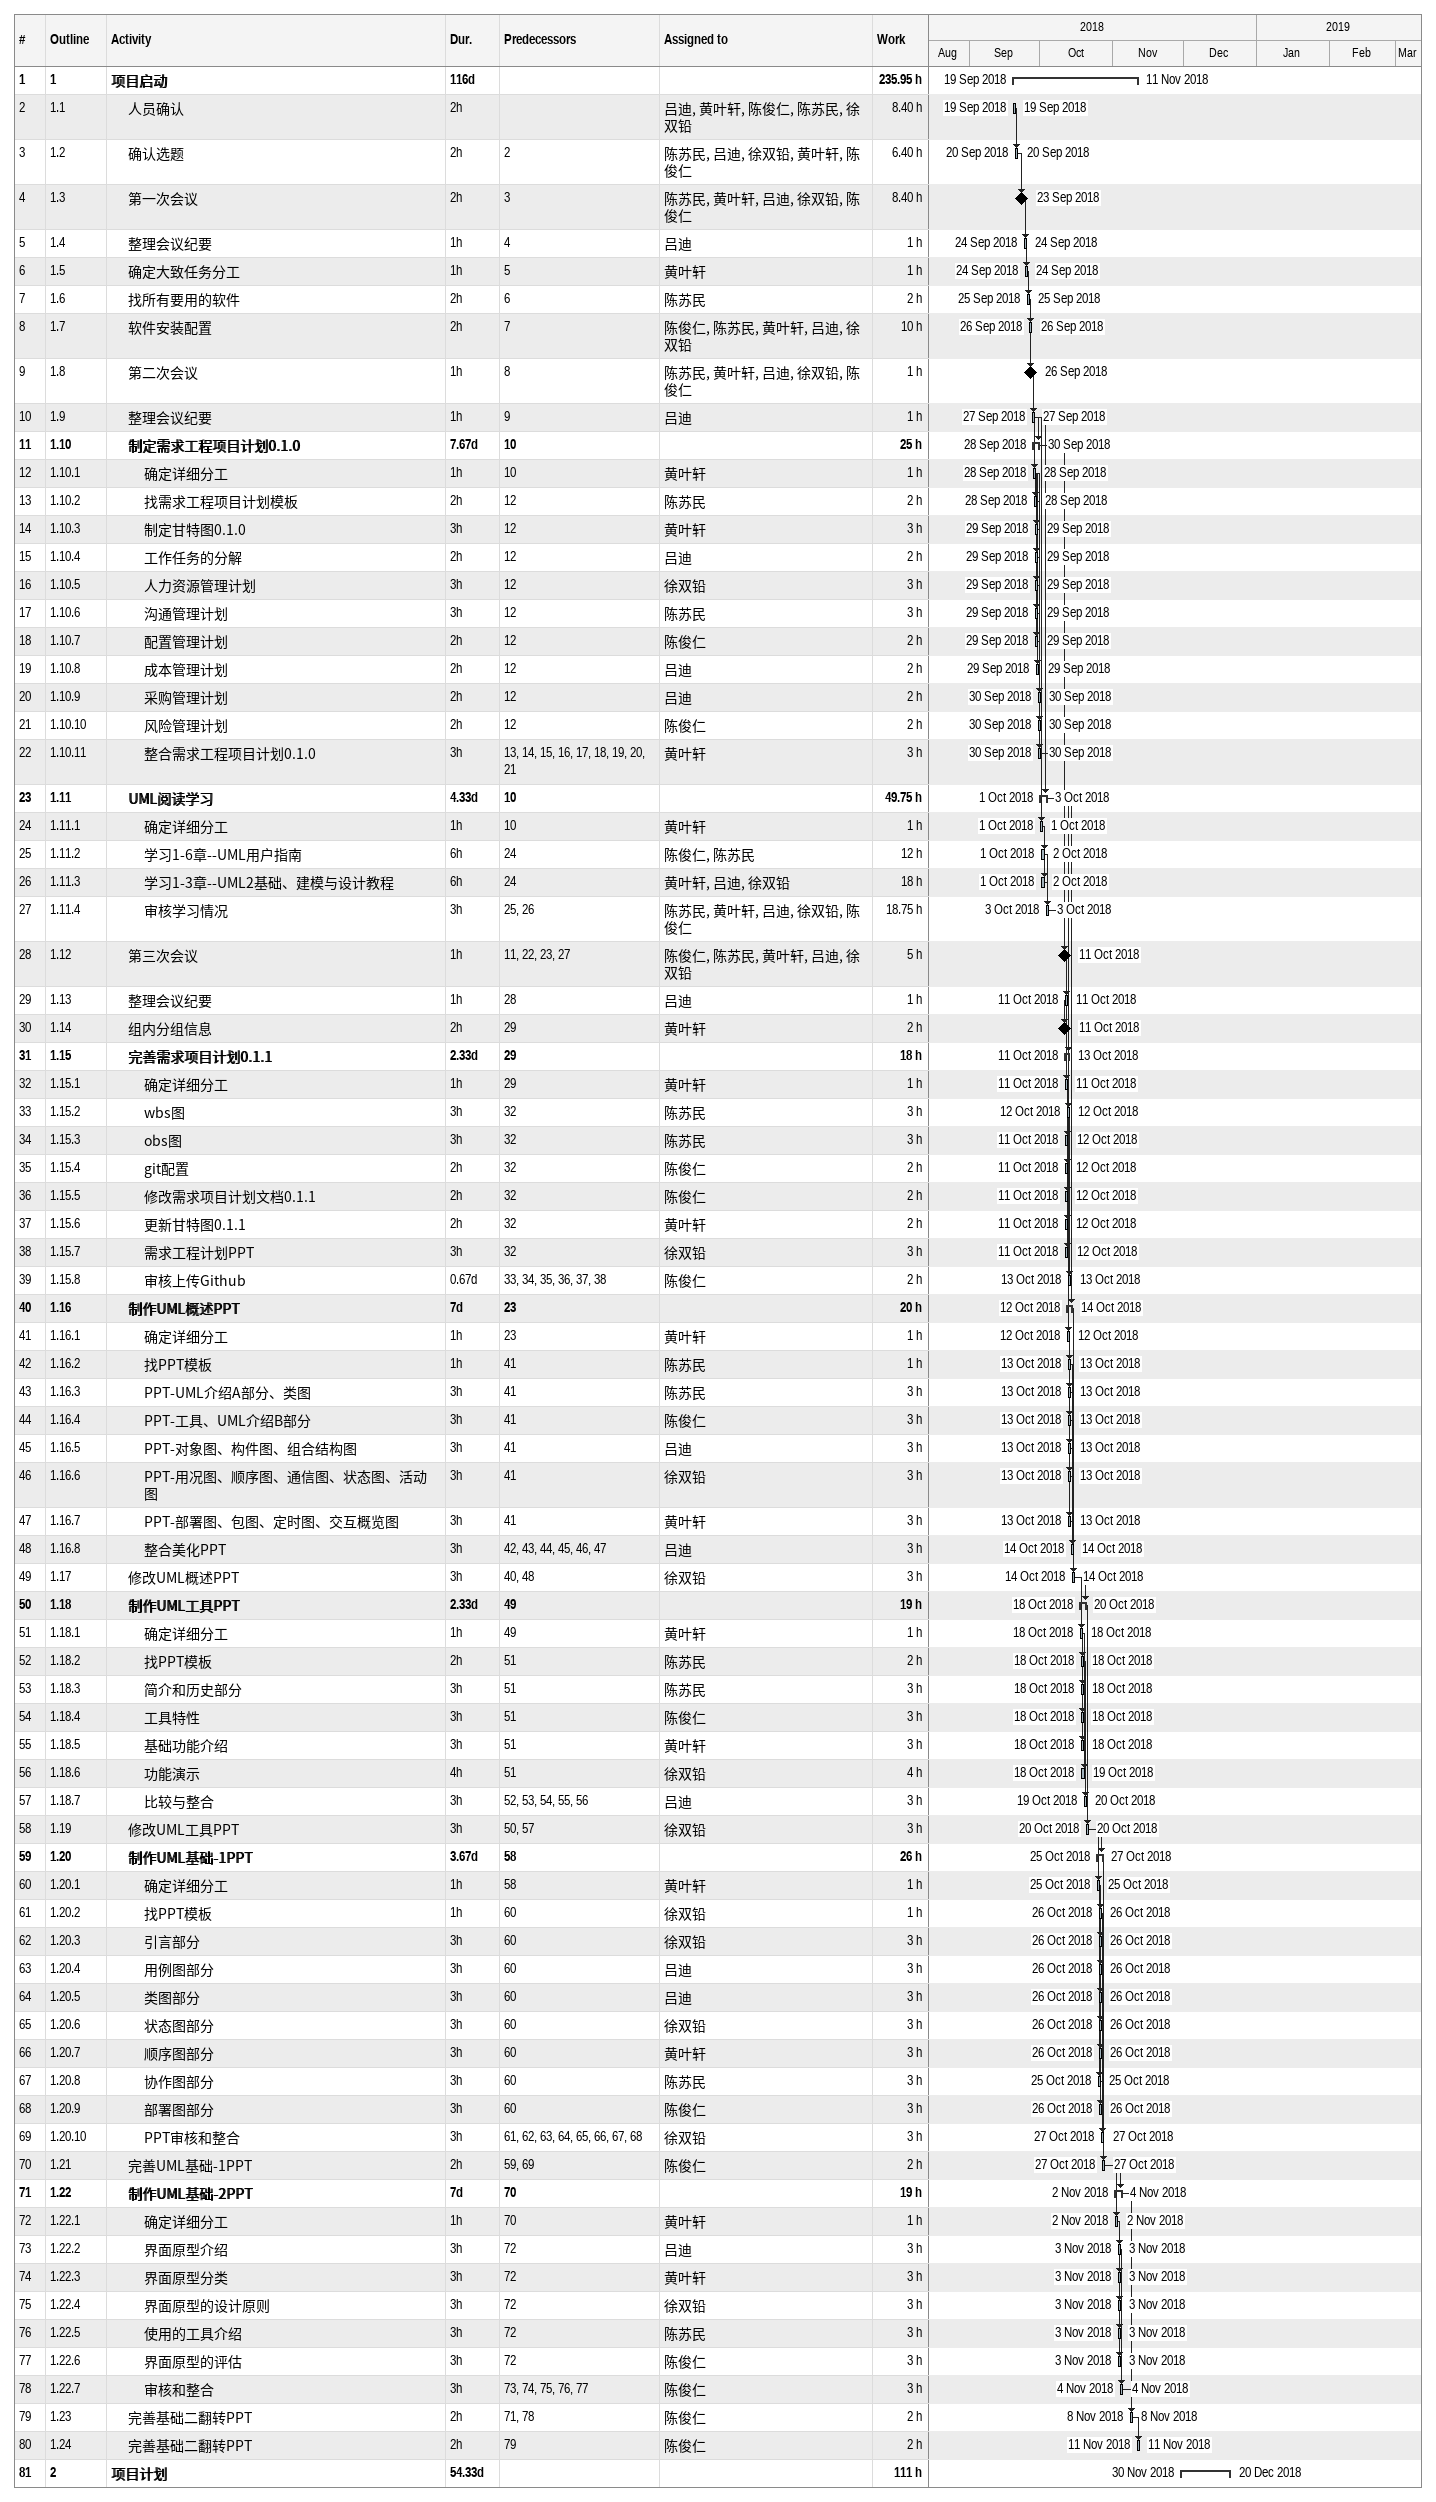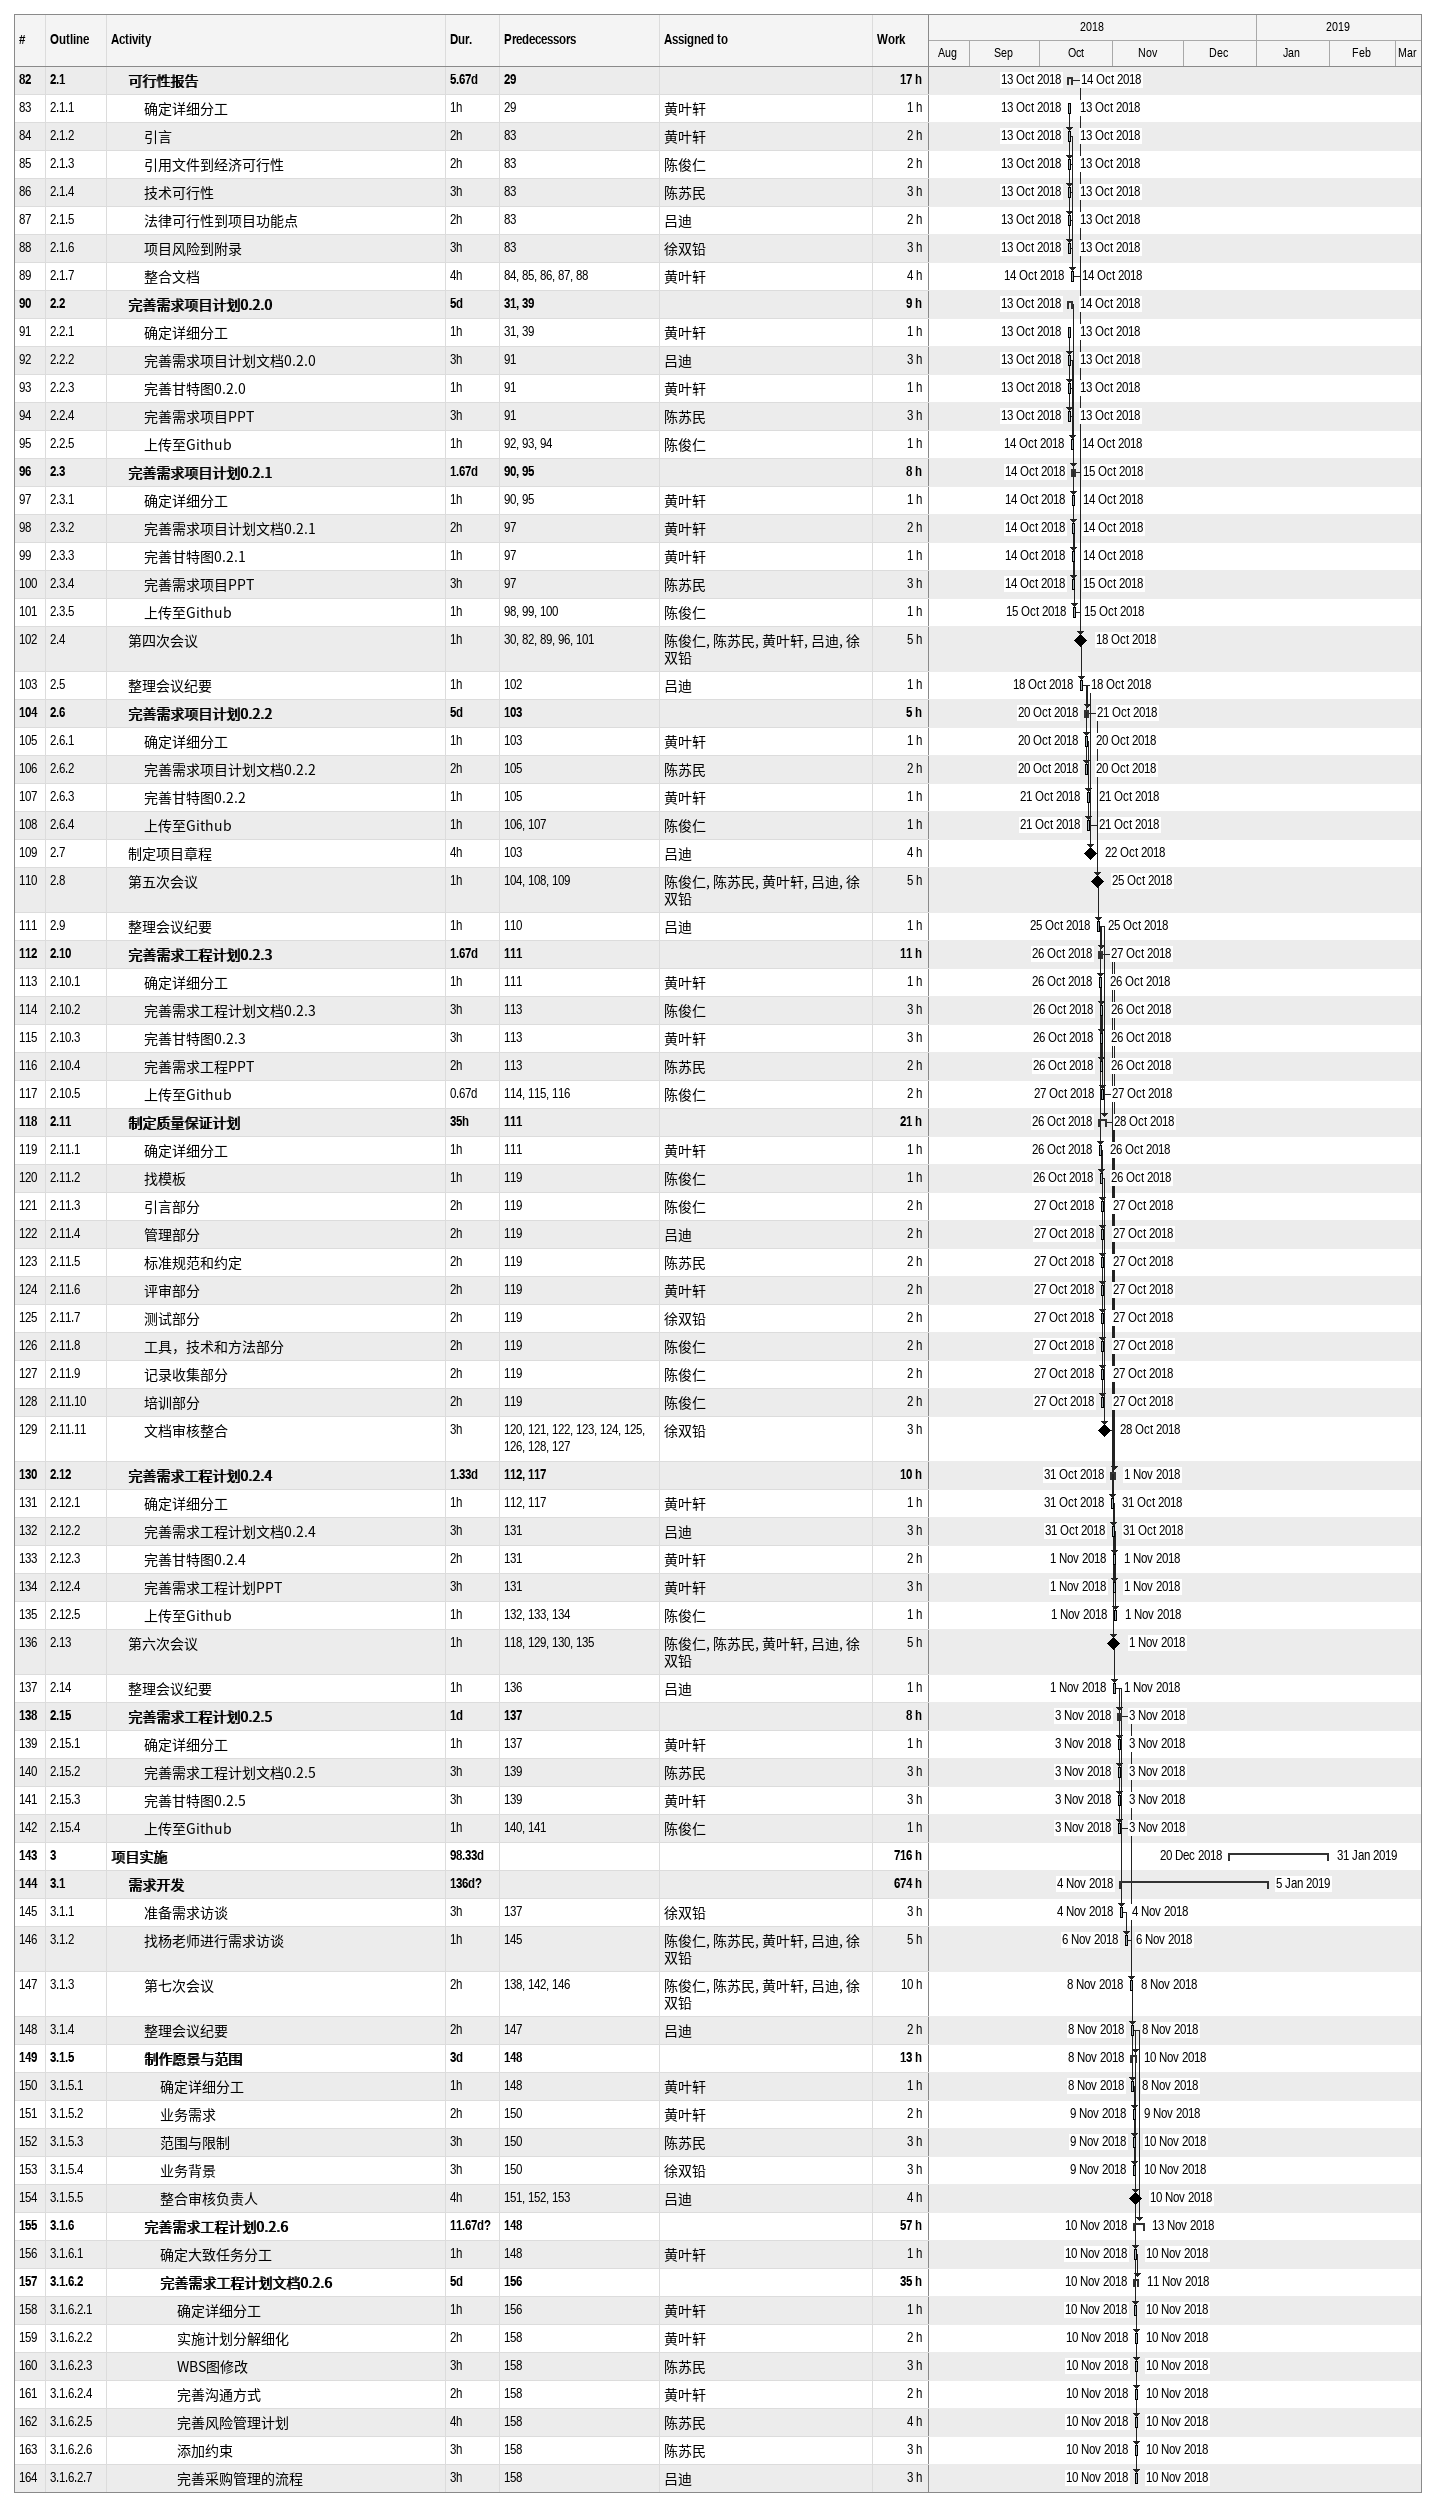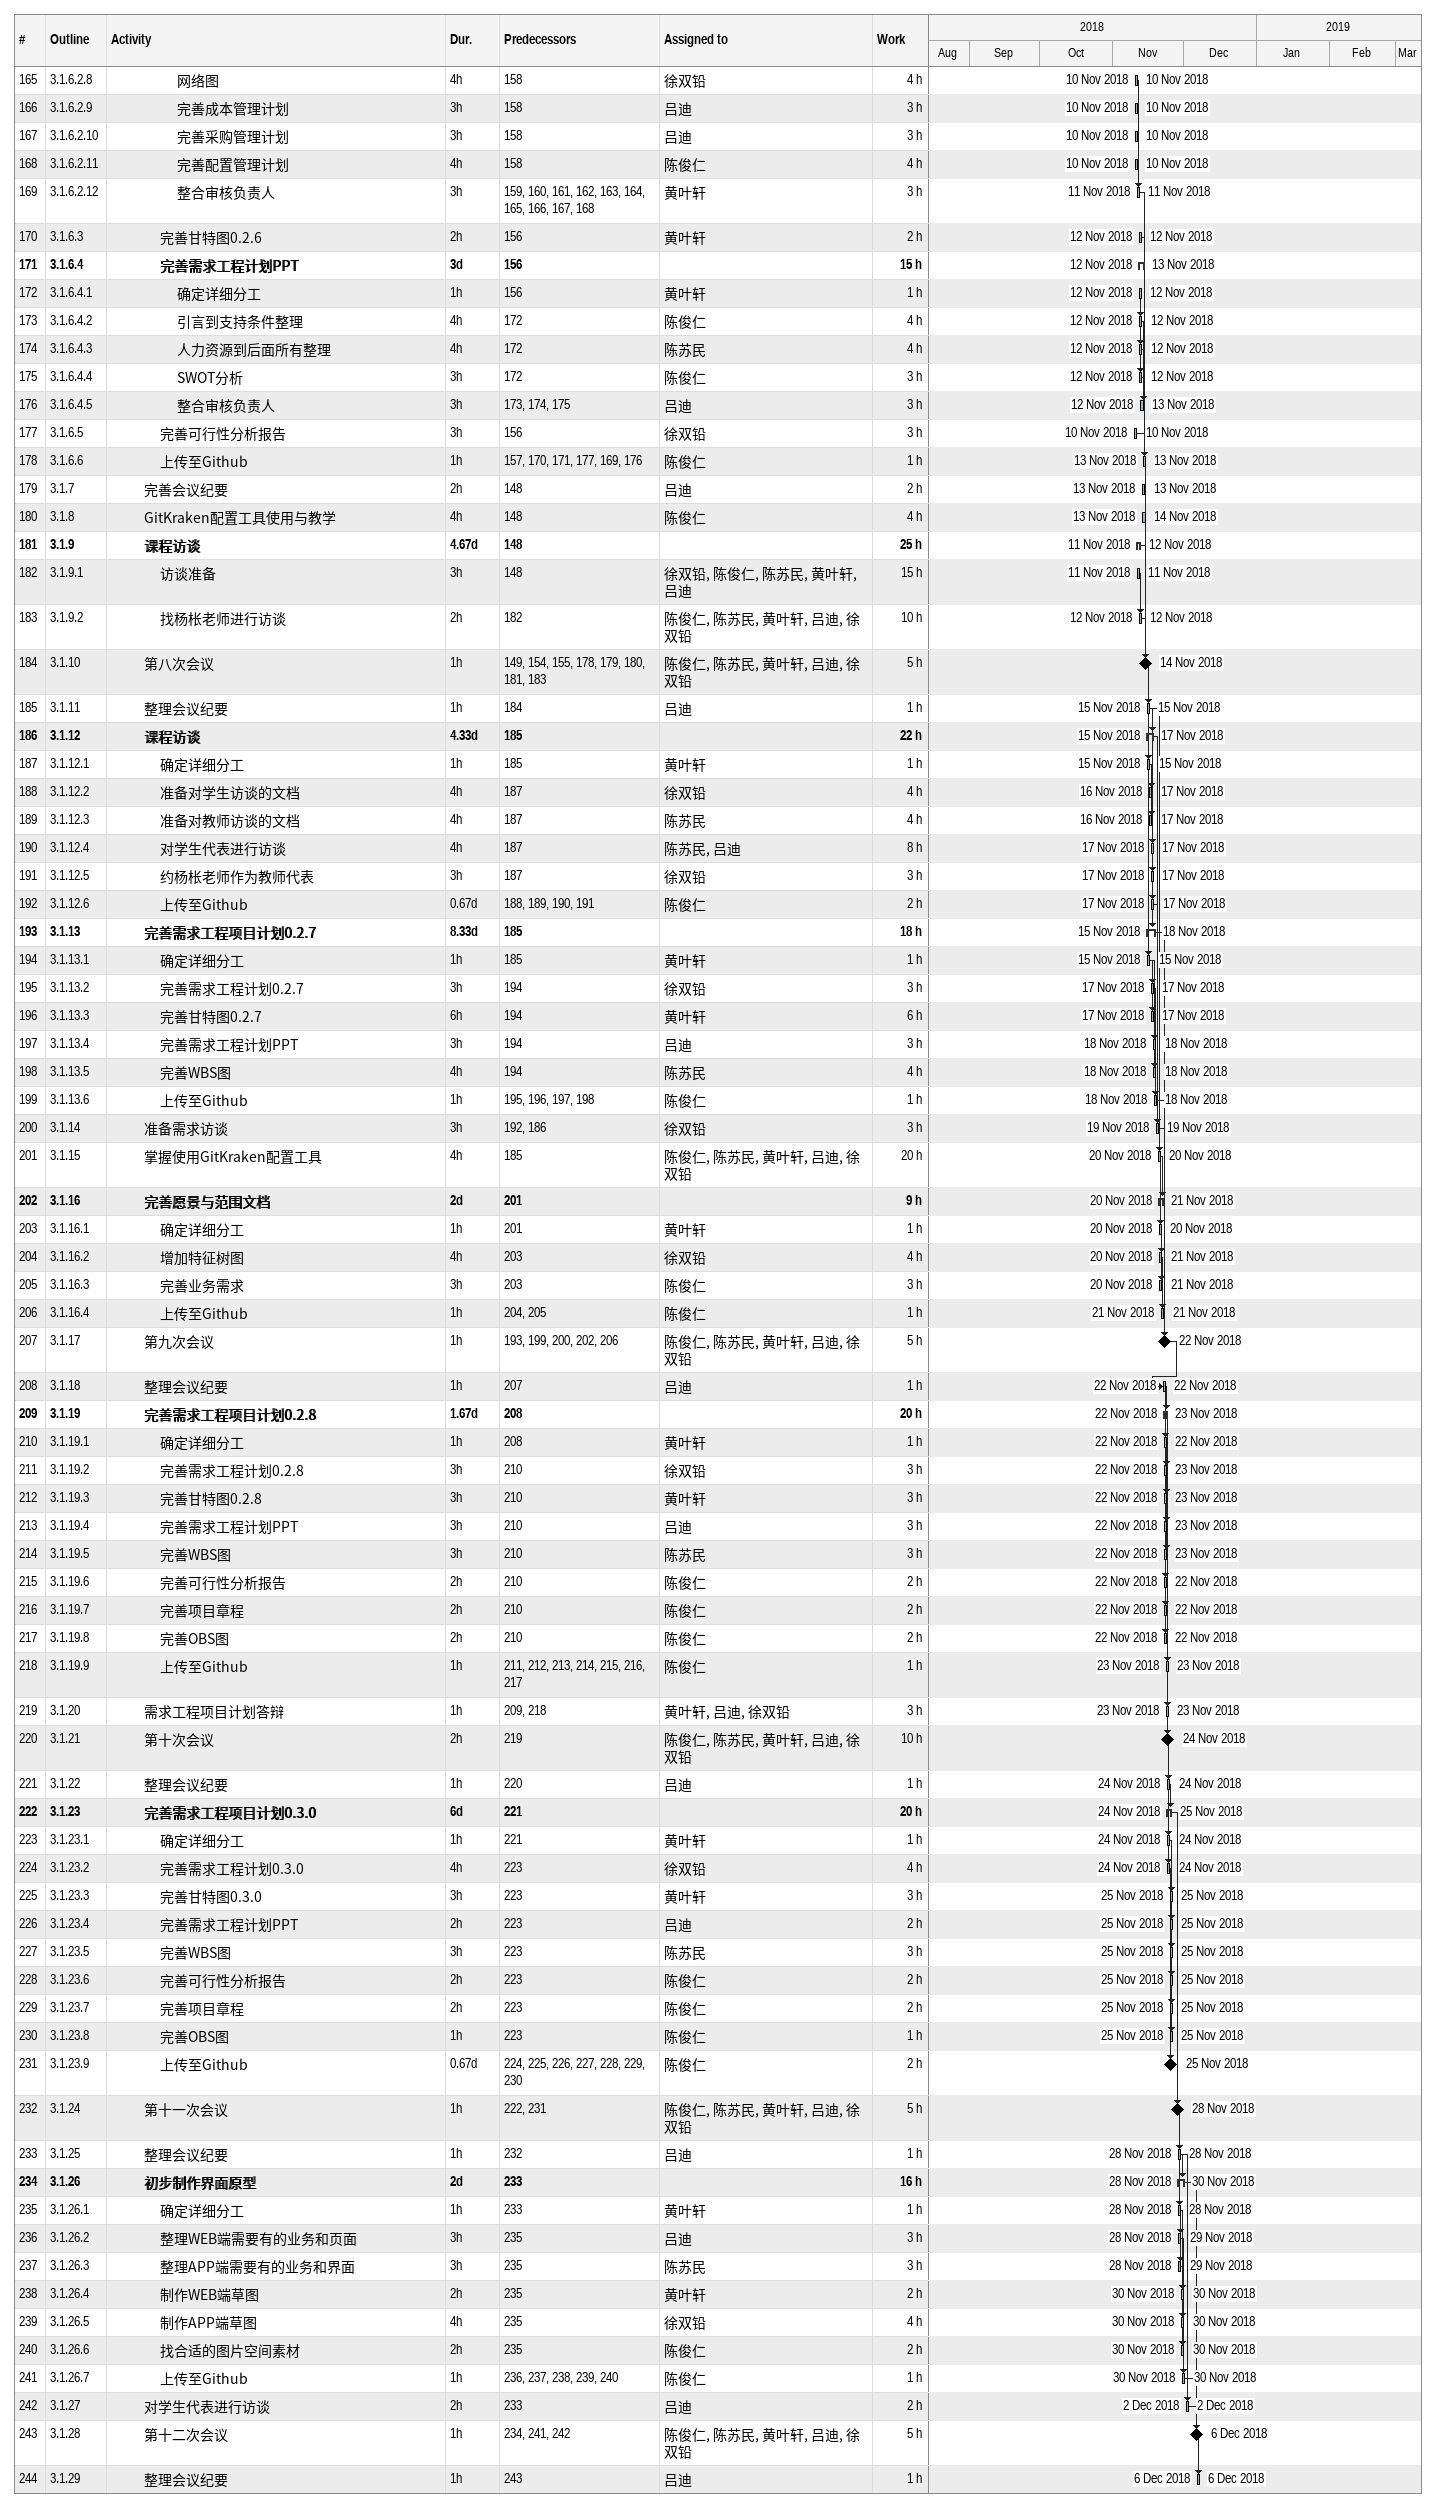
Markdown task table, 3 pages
| ID | WBS | Task | Duration | Start | Finish | Predecessors | Resources | Work (h) |
|---|---|---|---|---|---|---|---|---|
| 1 | 1 | **项目启动** | 116d | 2018-09-19 | 2018-11-11 |  |  | 235.95 |
| 2 | 1.1 | 人员确认 | 2h | 2018-09-19 | 2018-09-19 |  | 吕迪, 黄叶轩, 陈俊仁, 陈苏民, 徐双铅 | 8.40 |
| 3 | 1.2 | 确认选题 | 2h | 2018-09-20 | 2018-09-20 | 2 | 陈苏民, 吕迪, 徐双铅, 黄叶轩, 陈俊仁 | 6.40 |
| 4 | 1.3 | 第一次会议 | 2h | 2018-09-23 | 2018-09-23 | 3 | 陈苏民, 黄叶轩, 吕迪, 徐双铅, 陈俊仁 | 8.40 |
| 5 | 1.4 | 整理会议纪要 | 1h | 2018-09-24 | 2018-09-24 | 4 | 吕迪 | 1 |
| 6 | 1.5 | 确定大致任务分工 | 1h | 2018-09-24 | 2018-09-24 | 5 | 黄叶轩 | 1 |
| 7 | 1.6 | 找所有要用的软件 | 2h | 2018-09-25 | 2018-09-25 | 6 | 陈苏民 | 2 |
| 8 | 1.7 | 软件安装配置 | 2h | 2018-09-26 | 2018-09-26 | 7 | 陈俊仁, 陈苏民, 黄叶轩, 吕迪, 徐双铅 | 10 |
| 9 | 1.8 | 第二次会议 | 1h | 2018-09-26 | 2018-09-26 | 8 | 陈苏民, 黄叶轩, 吕迪, 徐双铅, 陈俊仁 | 1 |
| 10 | 1.9 | 整理会议纪要 | 1h | 2018-09-27 | 2018-09-27 | 9 | 吕迪 | 1 |
| 11 | 1.10 | **制定需求工程项目计划0.1.0** | 7.67d | 2018-09-28 | 2018-09-30 | 10 |  | 25 |
| 12 | 1.10.1 | 确定详细分工 | 1h | 2018-09-28 | 2018-09-28 | 10 | 黄叶轩 | 1 |
| 13 | 1.10.2 | 找需求工程项目计划模板 | 2h | 2018-09-28 | 2018-09-28 | 12 | 陈苏民 | 2 |
| 14 | 1.10.3 | 制定甘特图0.1.0 | 3h | 2018-09-29 | 2018-09-29 | 12 | 黄叶轩 | 3 |
| 15 | 1.10.4 | 工作任务的分解 | 2h | 2018-09-29 | 2018-09-29 | 12 | 吕迪 | 2 |
| 16 | 1.10.5 | 人力资源管理计划 | 3h | 2018-09-29 | 2018-09-29 | 12 | 徐双铅 | 3 |
| 17 | 1.10.6 | 沟通管理计划 | 3h | 2018-09-29 | 2018-09-29 | 12 | 陈苏民 | 3 |
| 18 | 1.10.7 | 配置管理计划 | 2h | 2018-09-29 | 2018-09-29 | 12 | 陈俊仁 | 2 |
| 19 | 1.10.8 | 成本管理计划 | 2h | 2018-09-29 | 2018-09-29 | 12 | 吕迪 | 2 |
| 20 | 1.10.9 | 采购管理计划 | 2h | 2018-09-30 | 2018-09-30 | 12 | 吕迪 | 2 |
| 21 | 1.10.10 | 风险管理计划 | 2h | 2018-09-30 | 2018-09-30 | 12 | 陈俊仁 | 2 |
| 22 | 1.10.11 | 整合需求工程项目计划0.1.0 | 3h | 2018-09-30 | 2018-09-30 | 13, 14, 15, 16, 17, 18, 19, 20, 21 | 黄叶轩 | 3 |
| 23 | 1.11 | **UML阅读学习** | 4.33d | 2018-10-01 | 2018-10-03 | 10 |  | 49.75 |
| 24 | 1.11.1 | 确定详细分工 | 1h | 2018-10-01 | 2018-10-01 | 10 | 黄叶轩 | 1 |
| 25 | 1.11.2 | 学习1-6章--UML用户指南 | 6h | 2018-10-01 | 2018-10-02 | 24 | 陈俊仁, 陈苏民 | 12 |
| 26 | 1.11.3 | 学习1-3章--UML2基础、建模与设计教程 | 6h | 2018-10-01 | 2018-10-02 | 24 | 黄叶轩, 吕迪, 徐双铅 | 18 |
| 27 | 1.11.4 | 审核学习情况 | 3h | 2018-10-03 | 2018-10-03 | 25, 26 | 陈苏民, 黄叶轩, 吕迪, 徐双铅, 陈俊仁 | 18.75 |
| 28 | 1.12 | 第三次会议 | 1h | 2018-10-11 | 2018-10-11 | 11, 22, 23, 27 | 陈俊仁, 陈苏民, 黄叶轩, 吕迪, 徐双铅 | 5 |
| 29 | 1.13 | 整理会议纪要 | 1h | 2018-10-11 | 2018-10-11 | 28 | 吕迪 | 1 |
| 30 | 1.14 | 组内分组信息 | 2h | 2018-10-11 | 2018-10-11 | 29 | 黄叶轩 | 2 |
| 31 | 1.15 | **完善需求项目计划0.1.1** | 2.33d | 2018-10-11 | 2018-10-13 | 29 |  | 18 |
| 32 | 1.15.1 | 确定详细分工 | 1h | 2018-10-11 | 2018-10-11 | 29 | 黄叶轩 | 1 |
| 33 | 1.15.2 | wbs图 | 3h | 2018-10-12 | 2018-10-12 | 32 | 陈苏民 | 3 |
| 34 | 1.15.3 | obs图 | 3h | 2018-10-11 | 2018-10-12 | 32 | 陈苏民 | 3 |
| 35 | 1.15.4 | git配置 | 2h | 2018-10-11 | 2018-10-12 | 32 | 陈俊仁 | 2 |
| 36 | 1.15.5 | 修改需求项目计划文档0.1.1 | 2h | 2018-10-11 | 2018-10-12 | 32 | 陈俊仁 | 2 |
| 37 | 1.15.6 | 更新甘特图0.1.1 | 2h | 2018-10-11 | 2018-10-12 | 32 | 黄叶轩 | 2 |
| 38 | 1.15.7 | 需求工程计划PPT | 3h | 2018-10-11 | 2018-10-12 | 32 | 徐双铅 | 3 |
| 39 | 1.15.8 | 审核上传Github | 0.67d | 2018-10-13 | 2018-10-13 | 33, 34, 35, 36, 37, 38 | 陈俊仁 | 2 |
| 40 | 1.16 | **制作UML概述PPT** | 7d | 2018-10-12 | 2018-10-14 | 23 |  | 20 |
| 41 | 1.16.1 | 确定详细分工 | 1h | 2018-10-12 | 2018-10-12 | 23 | 黄叶轩 | 1 |
| 42 | 1.16.2 | 找PPT模板 | 1h | 2018-10-13 | 2018-10-13 | 41 | 陈苏民 | 1 |
| 43 | 1.16.3 | PPT-UML介绍A部分、类图 | 3h | 2018-10-13 | 2018-10-13 | 41 | 陈苏民 | 3 |
| 44 | 1.16.4 | PPT-工具、UML介绍B部分 | 3h | 2018-10-13 | 2018-10-13 | 41 | 陈俊仁 | 3 |
| 45 | 1.16.5 | PPT-对象图、构件图、组合结构图 | 3h | 2018-10-13 | 2018-10-13 | 41 | 吕迪 | 3 |
| 46 | 1.16.6 | PPT-用况图、顺序图、通信图、状态图、活动图 | 3h | 2018-10-13 | 2018-10-13 | 41 | 徐双铅 | 3 |
| 47 | 1.16.7 | PPT-部署图、包图、定时图、交互概览图 | 3h | 2018-10-13 | 2018-10-13 | 41 | 黄叶轩 | 3 |
| 48 | 1.16.8 | 整合美化PPT | 3h | 2018-10-14 | 2018-10-14 | 42, 43, 44, 45, 46, 47 | 吕迪 | 3 |
| 49 | 1.17 | 修改UML概述PPT | 3h | 2018-10-14 | 2018-10-14 | 40, 48 | 徐双铅 | 3 |
| 50 | 1.18 | **制作UML工具PPT** | 2.33d | 2018-10-18 | 2018-10-20 | 49 |  | 19 |
| 51 | 1.18.1 | 确定详细分工 | 1h | 2018-10-18 | 2018-10-18 | 49 | 黄叶轩 | 1 |
| 52 | 1.18.2 | 找PPT模板 | 2h | 2018-10-18 | 2018-10-18 | 51 | 陈苏民 | 2 |
| 53 | 1.18.3 | 简介和历史部分 | 3h | 2018-10-18 | 2018-10-18 | 51 | 陈苏民 | 3 |
| 54 | 1.18.4 | 工具特性 | 3h | 2018-10-18 | 2018-10-18 | 51 | 陈俊仁 | 3 |
| 55 | 1.18.5 | 基础功能介绍 | 3h | 2018-10-18 | 2018-10-18 | 51 | 黄叶轩 | 3 |
| 56 | 1.18.6 | 功能演示 | 4h | 2018-10-18 | 2018-10-19 | 51 | 徐双铅 | 4 |
| 57 | 1.18.7 | 比较与整合 | 3h | 2018-10-19 | 2018-10-20 | 52, 53, 54, 55, 56 | 吕迪 | 3 |
| 58 | 1.19 | 修改UML工具PPT | 3h | 2018-10-20 | 2018-10-20 | 50, 57 | 徐双铅 | 3 |
| 59 | 1.20 | **制作UML基础-1PPT** | 3.67d | 2018-10-25 | 2018-10-27 | 58 |  | 26 |
| 60 | 1.20.1 | 确定详细分工 | 1h | 2018-10-25 | 2018-10-25 | 58 | 黄叶轩 | 1 |
| 61 | 1.20.2 | 找PPT模板 | 1h | 2018-10-26 | 2018-10-26 | 60 | 徐双铅 | 1 |
| 62 | 1.20.3 | 引言部分 | 3h | 2018-10-26 | 2018-10-26 | 60 | 徐双铅 | 3 |
| 63 | 1.20.4 | 用例图部分 | 3h | 2018-10-26 | 2018-10-26 | 60 | 吕迪 | 3 |
| 64 | 1.20.5 | 类图部分 | 3h | 2018-10-26 | 2018-10-26 | 60 | 吕迪 | 3 |
| 65 | 1.20.6 | 状态图部分 | 3h | 2018-10-26 | 2018-10-26 | 60 | 徐双铅 | 3 |
| 66 | 1.20.7 | 顺序图部分 | 3h | 2018-10-26 | 2018-10-26 | 60 | 黄叶轩 | 3 |
| 67 | 1.20.8 | 协作图部分 | 3h | 2018-10-25 | 2018-10-25 | 60 | 陈苏民 | 3 |
| 68 | 1.20.9 | 部署图部分 | 3h | 2018-10-26 | 2018-10-26 | 60 | 陈俊仁 | 3 |
| 69 | 1.20.10 | PPT审核和整合 | 3h | 2018-10-27 | 2018-10-27 | 61, 62, 63, 64, 65, 66, 67, 68 | 徐双铅 | 3 |
| 70 | 1.21 | 完善UML基础-1PPT | 2h | 2018-10-27 | 2018-10-27 | 59, 69 | 陈俊仁 | 2 |
| 71 | 1.22 | **制作UML基础-2PPT** | 7d | 2018-11-02 | 2018-11-04 | 70 |  | 19 |
| 72 | 1.22.1 | 确定详细分工 | 1h | 2018-11-02 | 2018-11-02 | 70 | 黄叶轩 | 1 |
| 73 | 1.22.2 | 界面原型介绍 | 3h | 2018-11-03 | 2018-11-03 | 72 | 吕迪 | 3 |
| 74 | 1.22.3 | 界面原型分类 | 3h | 2018-11-03 | 2018-11-03 | 72 | 黄叶轩 | 3 |
| 75 | 1.22.4 | 界面原型的设计原则 | 3h | 2018-11-03 | 2018-11-03 | 72 | 徐双铅 | 3 |
| 76 | 1.22.5 | 使用的工具介绍 | 3h | 2018-11-03 | 2018-11-03 | 72 | 陈苏民 | 3 |
| 77 | 1.22.6 | 界面原型的评估 | 3h | 2018-11-03 | 2018-11-03 | 72 | 陈俊仁 | 3 |
| 78 | 1.22.7 | 审核和整合 | 3h | 2018-11-04 | 2018-11-04 | 73, 74, 75, 76, 77 | 陈俊仁 | 3 |
| 79 | 1.23 | 完善基础二翻转PPT | 2h | 2018-11-08 | 2018-11-08 | 71, 78 | 陈俊仁 | 2 |
| 80 | 1.24 | 完善基础二翻转PPT | 2h | 2018-11-11 | 2018-11-11 | 79 | 陈俊仁 | 2 |
| 81 | 2 | **项目计划** | 54.33d | 2018-11-30 | 2018-12-20 |  |  | 111 |
| 82 | 2.1 | **可行性报告** | 5.67d | 2018-10-13 | 2018-10-14 | 29 |  | 17 |
| 83 | 2.1.1 | 确定详细分工 | 1h | 2018-10-13 | 2018-10-13 | 29 | 黄叶轩 | 1 |
| 84 | 2.1.2 | 引言 | 2h | 2018-10-13 | 2018-10-13 | 83 | 黄叶轩 | 2 |
| 85 | 2.1.3 | 引用文件到经济可行性 | 2h | 2018-10-13 | 2018-10-13 | 83 | 陈俊仁 | 2 |
| 86 | 2.1.4 | 技术可行性 | 3h | 2018-10-13 | 2018-10-13 | 83 | 陈苏民 | 3 |
| 87 | 2.1.5 | 法律可行性到项目功能点 | 2h | 2018-10-13 | 2018-10-13 | 83 | 吕迪 | 2 |
| 88 | 2.1.6 | 项目风险到附录 | 3h | 2018-10-13 | 2018-10-13 | 83 | 徐双铅 | 3 |
| 89 | 2.1.7 | 整合文档 | 4h | 2018-10-14 | 2018-10-14 | 84, 85, 86, 87, 88 | 黄叶轩 | 4 |
| 90 | 2.2 | **完善需求项目计划0.2.0** | 5d | 2018-10-13 | 2018-10-14 | 31, 39 |  | 9 |
| 91 | 2.2.1 | 确定详细分工 | 1h | 2018-10-13 | 2018-10-13 | 31, 39 | 黄叶轩 | 1 |
| 92 | 2.2.2 | 完善需求项目计划文档0.2.0 | 3h | 2018-10-13 | 2018-10-13 | 91 | 吕迪 | 3 |
| 93 | 2.2.3 | 完善甘特图0.2.0 | 1h | 2018-10-13 | 2018-10-13 | 91 | 黄叶轩 | 1 |
| 94 | 2.2.4 | 完善需求项目PPT | 3h | 2018-10-13 | 2018-10-13 | 91 | 陈苏民 | 3 |
| 95 | 2.2.5 | 上传至Github | 1h | 2018-10-14 | 2018-10-14 | 92, 93, 94 | 陈俊仁 | 1 |
| 96 | 2.3 | **完善需求项目计划0.2.1** | 1.67d | 2018-10-14 | 2018-10-15 | 90, 95 |  | 8 |
| 97 | 2.3.1 | 确定详细分工 | 1h | 2018-10-14 | 2018-10-14 | 90, 95 | 黄叶轩 | 1 |
| 98 | 2.3.2 | 完善需求项目计划文档0.2.1 | 2h | 2018-10-14 | 2018-10-14 | 97 | 黄叶轩 | 2 |
| 99 | 2.3.3 | 完善甘特图0.2.1 | 1h | 2018-10-14 | 2018-10-14 | 97 | 黄叶轩 | 1 |
| 100 | 2.3.4 | 完善需求项目PPT | 3h | 2018-10-14 | 2018-10-15 | 97 | 陈苏民 | 3 |
| 101 | 2.3.5 | 上传至Github | 1h | 2018-10-15 | 2018-10-15 | 98, 99, 100 | 陈俊仁 | 1 |
| 102 | 2.4 | 第四次会议 | 1h | 2018-10-18 | 2018-10-18 | 30, 82, 89, 96, 101 | 陈俊仁, 陈苏民, 黄叶轩, 吕迪, 徐双铅 | 5 |
| 103 | 2.5 | 整理会议纪要 | 1h | 2018-10-18 | 2018-10-18 | 102 | 吕迪 | 1 |
| 104 | 2.6 | **完善需求项目计划0.2.2** | 5d | 2018-10-20 | 2018-10-21 | 103 |  | 5 |
| 105 | 2.6.1 | 确定详细分工 | 1h | 2018-10-20 | 2018-10-20 | 103 | 黄叶轩 | 1 |
| 106 | 2.6.2 | 完善需求项目计划文档0.2.2 | 2h | 2018-10-20 | 2018-10-20 | 105 | 陈苏民 | 2 |
| 107 | 2.6.3 | 完善甘特图0.2.2 | 1h | 2018-10-21 | 2018-10-21 | 105 | 黄叶轩 | 1 |
| 108 | 2.6.4 | 上传至Github | 1h | 2018-10-21 | 2018-10-21 | 106, 107 | 陈俊仁 | 1 |
| 109 | 2.7 | 制定项目章程 | 4h | 2018-10-22 | 2018-10-22 | 103 | 吕迪 | 4 |
| 110 | 2.8 | 第五次会议 | 1h | 2018-10-25 | 2018-10-25 | 104, 108, 109 | 陈俊仁, 陈苏民, 黄叶轩, 吕迪, 徐双铅 | 5 |
| 111 | 2.9 | 整理会议纪要 | 1h | 2018-10-25 | 2018-10-25 | 110 | 吕迪 | 1 |
| 112 | 2.10 | **完善需求工程计划0.2.3** | 1.67d | 2018-10-26 | 2018-10-27 | 111 |  | 11 |
| 113 | 2.10.1 | 确定详细分工 | 1h | 2018-10-26 | 2018-10-26 | 111 | 黄叶轩 | 1 |
| 114 | 2.10.2 | 完善需求工程计划文档0.2.3 | 3h | 2018-10-26 | 2018-10-26 | 113 | 陈俊仁 | 3 |
| 115 | 2.10.3 | 完善甘特图0.2.3 | 3h | 2018-10-26 | 2018-10-26 | 113 | 黄叶轩 | 3 |
| 116 | 2.10.4 | 完善需求工程PPT | 2h | 2018-10-26 | 2018-10-26 | 113 | 陈苏民 | 2 |
| 117 | 2.10.5 | 上传至Github | 0.67d | 2018-10-27 | 2018-10-27 | 114, 115, 116 | 陈俊仁 | 2 |
| 118 | 2.11 | **制定质量保证计划** | 35h | 2018-10-26 | 2018-10-28 | 111 |  | 21 |
| 119 | 2.11.1 | 确定详细分工 | 1h | 2018-10-26 | 2018-10-26 | 111 | 黄叶轩 | 1 |
| 120 | 2.11.2 | 找模板 | 1h | 2018-10-26 | 2018-10-26 | 119 | 陈俊仁 | 1 |
| 121 | 2.11.3 | 引言部分 | 2h | 2018-10-27 | 2018-10-27 | 119 | 陈俊仁 | 2 |
| 122 | 2.11.4 | 管理部分 | 2h | 2018-10-27 | 2018-10-27 | 119 | 吕迪 | 2 |
| 123 | 2.11.5 | 标准规范和约定 | 2h | 2018-10-27 | 2018-10-27 | 119 | 陈苏民 | 2 |
| 124 | 2.11.6 | 评审部分 | 2h | 2018-10-27 | 2018-10-27 | 119 | 黄叶轩 | 2 |
| 125 | 2.11.7 | 测试部分 | 2h | 2018-10-27 | 2018-10-27 | 119 | 徐双铅 | 2 |
| 126 | 2.11.8 | 工具，技术和方法部分 | 2h | 2018-10-27 | 2018-10-27 | 119 | 陈俊仁 | 2 |
| 127 | 2.11.9 | 记录收集部分 | 2h | 2018-10-27 | 2018-10-27 | 119 | 陈俊仁 | 2 |
| 128 | 2.11.10 | 培训部分 | 2h | 2018-10-27 | 2018-10-27 | 119 | 陈俊仁 | 2 |
| 129 | 2.11.11 | 文档审核整合 | 3h | 2018-10-28 | 2018-10-28 | 120, 121, 122, 123, 124, 125, 126, 128, 127 | 徐双铅 | 3 |
| 130 | 2.12 | **完善需求工程计划0.2.4** | 1.33d | 2018-10-31 | 2018-11-01 | 112, 117 |  | 10 |
| 131 | 2.12.1 | 确定详细分工 | 1h | 2018-10-31 | 2018-10-31 | 112, 117 | 黄叶轩 | 1 |
| 132 | 2.12.2 | 完善需求工程计划文档0.2.4 | 3h | 2018-10-31 | 2018-10-31 | 131 | 吕迪 | 3 |
| 133 | 2.12.3 | 完善甘特图0.2.4 | 2h | 2018-11-01 | 2018-11-01 | 131 | 黄叶轩 | 2 |
| 134 | 2.12.4 | 完善需求工程计划PPT | 3h | 2018-11-01 | 2018-11-01 | 131 | 黄叶轩 | 3 |
| 135 | 2.12.5 | 上传至Github | 1h | 2018-11-01 | 2018-11-01 | 132, 133, 134 | 陈俊仁 | 1 |
| 136 | 2.13 | 第六次会议 | 1h | 2018-11-01 | 2018-11-01 | 118, 129, 130, 135 | 陈俊仁, 陈苏民, 黄叶轩, 吕迪, 徐双铅 | 5 |
| 137 | 2.14 | 整理会议纪要 | 1h | 2018-11-01 | 2018-11-01 | 136 | 吕迪 | 1 |
| 138 | 2.15 | **完善需求工程计划0.2.5** | 1d | 2018-11-03 | 2018-11-03 | 137 |  | 8 |
| 139 | 2.15.1 | 确定详细分工 | 1h | 2018-11-03 | 2018-11-03 | 137 | 黄叶轩 | 1 |
| 140 | 2.15.2 | 完善需求工程计划文档0.2.5 | 3h | 2018-11-03 | 2018-11-03 | 139 | 陈苏民 | 3 |
| 141 | 2.15.3 | 完善甘特图0.2.5 | 3h | 2018-11-03 | 2018-11-03 | 139 | 黄叶轩 | 3 |
| 142 | 2.15.4 | 上传至Github | 1h | 2018-11-03 | 2018-11-03 | 140, 141 | 陈俊仁 | 1 |
| 143 | 3 | **项目实施** | 98.33d | 2018-12-20 | 2019-01-31 |  |  | 716 |
| 144 | 3.1 | **需求开发** | 136d? | 2018-11-04 | 2019-01-05 |  |  | 674 |
| 145 | 3.1.1 | 准备需求访谈 | 3h | 2018-11-04 | 2018-11-04 | 137 | 徐双铅 | 3 |
| 146 | 3.1.2 | 找杨老师进行需求访谈 | 1h | 2018-11-06 | 2018-11-06 | 145 | 陈俊仁, 陈苏民, 黄叶轩, 吕迪, 徐双铅 | 5 |
| 147 | 3.1.3 | 第七次会议 | 2h | 2018-11-08 | 2018-11-08 | 138, 142, 146 | 陈俊仁, 陈苏民, 黄叶轩, 吕迪, 徐双铅 | 10 |
| 148 | 3.1.4 | 整理会议纪要 | 2h | 2018-11-08 | 2018-11-08 | 147 | 吕迪 | 2 |
| 149 | 3.1.5 | **制作愿景与范围** | 3d | 2018-11-08 | 2018-11-10 | 148 |  | 13 |
| 150 | 3.1.5.1 | 确定详细分工 | 1h | 2018-11-08 | 2018-11-08 | 148 | 黄叶轩 | 1 |
| 151 | 3.1.5.2 | 业务需求 | 2h | 2018-11-09 | 2018-11-09 | 150 | 黄叶轩 | 2 |
| 152 | 3.1.5.3 | 范围与限制 | 3h | 2018-11-09 | 2018-11-10 | 150 | 陈苏民 | 3 |
| 153 | 3.1.5.4 | 业务背景 | 3h | 2018-11-09 | 2018-11-10 | 150 | 徐双铅 | 3 |
| 154 | 3.1.5.5 | 整合审核负责人 | 4h | 2018-11-10 | 2018-11-10 | 151, 152, 153 | 吕迪 | 4 |
| 155 | 3.1.6 | **完善需求工程计划0.2.6** | 11.67d? | 2018-11-10 | 2018-11-13 | 148 |  | 57 |
| 156 | 3.1.6.1 | 确定大致任务分工 | 1h | 2018-11-10 | 2018-11-10 | 148 | 黄叶轩 | 1 |
| 157 | 3.1.6.2 | **完善需求工程计划文档0.2.6** | 5d | 2018-11-10 | 2018-11-11 | 156 |  | 35 |
| 158 | 3.1.6.2.1 | 确定详细分工 | 1h | 2018-11-10 | 2018-11-10 | 156 | 黄叶轩 | 1 |
| 159 | 3.1.6.2.2 | 实施计划分解细化 | 2h | 2018-11-10 | 2018-11-10 | 158 | 黄叶轩 | 2 |
| 160 | 3.1.6.2.3 | WBS图修改 | 3h | 2018-11-10 | 2018-11-10 | 158 | 陈苏民 | 3 |
| 161 | 3.1.6.2.4 | 完善沟通方式 | 2h | 2018-11-10 | 2018-11-10 | 158 | 黄叶轩 | 2 |
| 162 | 3.1.6.2.5 | 完善风险管理计划 | 4h | 2018-11-10 | 2018-11-10 | 158 | 陈苏民 | 4 |
| 163 | 3.1.6.2.6 | 添加约束 | 3h | 2018-11-10 | 2018-11-10 | 158 | 陈苏民 | 3 |
| 164 | 3.1.6.2.7 | 完善采购管理的流程 | 3h | 2018-11-10 | 2018-11-10 | 158 | 吕迪 | 3 |
| 165 | 3.1.6.2.8 | 网络图 | 4h | 2018-11-10 | 2018-11-10 | 158 | 徐双铅 | 4 |
| 166 | 3.1.6.2.9 | 完善成本管理计划 | 3h | 2018-11-10 | 2018-11-10 | 158 | 吕迪 | 3 |
| 167 | 3.1.6.2.10 | 完善采购管理计划 | 3h | 2018-11-10 | 2018-11-10 | 158 | 吕迪 | 3 |
| 168 | 3.1.6.2.11 | 完善配置管理计划 | 4h | 2018-11-10 | 2018-11-10 | 158 | 陈俊仁 | 4 |
| 169 | 3.1.6.2.12 | 整合审核负责人 | 3h | 2018-11-11 | 2018-11-11 | 159, 160, 161, 162, 163, 164, 165, 166, 167, 168 | 黄叶轩 | 3 |
| 170 | 3.1.6.3 | 完善甘特图0.2.6 | 2h | 2018-11-12 | 2018-11-12 | 156 | 黄叶轩 | 2 |
| 171 | 3.1.6.4 | **完善需求工程计划PPT** | 3d | 2018-11-12 | 2018-11-13 | 156 |  | 15 |
| 172 | 3.1.6.4.1 | 确定详细分工 | 1h | 2018-11-12 | 2018-11-12 | 156 | 黄叶轩 | 1 |
| 173 | 3.1.6.4.2 | 引言到支持条件整理 | 4h | 2018-11-12 | 2018-11-12 | 172 | 陈俊仁 | 4 |
| 174 | 3.1.6.4.3 | 人力资源到后面所有整理 | 4h | 2018-11-12 | 2018-11-12 | 172 | 陈苏民 | 4 |
| 175 | 3.1.6.4.4 | SWOT分析 | 3h | 2018-11-12 | 2018-11-12 | 172 | 陈俊仁 | 3 |
| 176 | 3.1.6.4.5 | 整合审核负责人 | 3h | 2018-11-12 | 2018-11-13 | 173, 174, 175 | 吕迪 | 3 |
| 177 | 3.1.6.5 | 完善可行性分析报告 | 3h | 2018-11-10 | 2018-11-10 | 156 | 徐双铅 | 3 |
| 178 | 3.1.6.6 | 上传至Github | 1h | 2018-11-13 | 2018-11-13 | 157, 170, 171, 177, 169, 176 | 陈俊仁 | 1 |
| 179 | 3.1.7 | 完善会议纪要 | 2h | 2018-11-13 | 2018-11-13 | 148 | 吕迪 | 2 |
| 180 | 3.1.8 | GitKraken配置工具使用与教学 | 4h | 2018-11-13 | 2018-11-14 | 148 | 陈俊仁 | 4 |
| 181 | 3.1.9 | **课程访谈** | 4.67d | 2018-11-11 | 2018-11-12 | 148 |  | 25 |
| 182 | 3.1.9.1 | 访谈准备 | 3h | 2018-11-11 | 2018-11-11 | 148 | 徐双铅, 陈俊仁, 陈苏民, 黄叶轩, 吕迪 | 15 |
| 183 | 3.1.9.2 | 找杨枨老师进行访谈 | 2h | 2018-11-12 | 2018-11-12 | 182 | 陈俊仁, 陈苏民, 黄叶轩, 吕迪, 徐双铅 | 10 |
| 184 | 3.1.10 | 第八次会议 | 1h | 2018-11-14 | 2018-11-14 | 149, 154, 155, 178, 179, 180, 181, 183 | 陈俊仁, 陈苏民, 黄叶轩, 吕迪, 徐双铅 | 5 |
| 185 | 3.1.11 | 整理会议纪要 | 1h | 2018-11-15 | 2018-11-15 | 184 | 吕迪 | 1 |
| 186 | 3.1.12 | **课程访谈** | 4.33d | 2018-11-15 | 2018-11-17 | 185 |  | 22 |
| 187 | 3.1.12.1 | 确定详细分工 | 1h | 2018-11-15 | 2018-11-15 | 185 | 黄叶轩 | 1 |
| 188 | 3.1.12.2 | 准备对学生访谈的文档 | 4h | 2018-11-16 | 2018-11-17 | 187 | 徐双铅 | 4 |
| 189 | 3.1.12.3 | 准备对教师访谈的文档 | 4h | 2018-11-16 | 2018-11-17 | 187 | 陈苏民 | 4 |
| 190 | 3.1.12.4 | 对学生代表进行访谈 | 4h | 2018-11-17 | 2018-11-17 | 187 | 陈苏民, 吕迪 | 8 |
| 191 | 3.1.12.5 | 约杨枨老师作为教师代表 | 3h | 2018-11-17 | 2018-11-17 | 187 | 徐双铅 | 3 |
| 192 | 3.1.12.6 | 上传至Github | 0.67d | 2018-11-17 | 2018-11-17 | 188, 189, 190, 191 | 陈俊仁 | 2 |
| 193 | 3.1.13 | **完善需求工程项目计划0.2.7** | 8.33d | 2018-11-15 | 2018-11-18 | 185 |  | 18 |
| 194 | 3.1.13.1 | 确定详细分工 | 1h | 2018-11-15 | 2018-11-15 | 185 | 黄叶轩 | 1 |
| 195 | 3.1.13.2 | 完善需求工程计划0.2.7 | 3h | 2018-11-17 | 2018-11-17 | 194 | 徐双铅 | 3 |
| 196 | 3.1.13.3 | 完善甘特图0.2.7 | 6h | 2018-11-17 | 2018-11-17 | 194 | 黄叶轩 | 6 |
| 197 | 3.1.13.4 | 完善需求工程计划PPT | 3h | 2018-11-18 | 2018-11-18 | 194 | 吕迪 | 3 |
| 198 | 3.1.13.5 | 完善WBS图 | 4h | 2018-11-18 | 2018-11-18 | 194 | 陈苏民 | 4 |
| 199 | 3.1.13.6 | 上传至Github | 1h | 2018-11-18 | 2018-11-18 | 195, 196, 197, 198 | 陈俊仁 | 1 |
| 200 | 3.1.14 | 准备需求访谈 | 3h | 2018-11-19 | 2018-11-19 | 192, 186 | 徐双铅 | 3 |
| 201 | 3.1.15 | 掌握使用GitKraken配置工具 | 4h | 2018-11-20 | 2018-11-20 | 185 | 陈俊仁, 陈苏民, 黄叶轩, 吕迪, 徐双铅 | 20 |
| 202 | 3.1.16 | **完善愿景与范围文档** | 2d | 2018-11-20 | 2018-11-21 | 201 |  | 9 |
| 203 | 3.1.16.1 | 确定详细分工 | 1h | 2018-11-20 | 2018-11-20 | 201 | 黄叶轩 | 1 |
| 204 | 3.1.16.2 | 增加特征树图 | 4h | 2018-11-20 | 2018-11-21 | 203 | 徐双铅 | 4 |
| 205 | 3.1.16.3 | 完善业务需求 | 3h | 2018-11-20 | 2018-11-21 | 203 | 陈俊仁 | 3 |
| 206 | 3.1.16.4 | 上传至Github | 1h | 2018-11-21 | 2018-11-21 | 204, 205 | 陈俊仁 | 1 |
| 207 | 3.1.17 | 第九次会议 | 1h | 2018-11-22 | 2018-11-22 | 193, 199, 200, 202, 206 | 陈俊仁, 陈苏民, 黄叶轩, 吕迪, 徐双铅 | 5 |
| 208 | 3.1.18 | 整理会议纪要 | 1h | 2018-11-22 | 2018-11-22 | 207 | 吕迪 | 1 |
| 209 | 3.1.19 | **完善需求工程项目计划0.2.8** | 1.67d | 2018-11-22 | 2018-11-23 | 208 |  | 20 |
| 210 | 3.1.19.1 | 确定详细分工 | 1h | 2018-11-22 | 2018-11-22 | 208 | 黄叶轩 | 1 |
| 211 | 3.1.19.2 | 完善需求工程计划0.2.8 | 3h | 2018-11-22 | 2018-11-23 | 210 | 徐双铅 | 3 |
| 212 | 3.1.19.3 | 完善甘特图0.2.8 | 3h | 2018-11-22 | 2018-11-23 | 210 | 黄叶轩 | 3 |
| 213 | 3.1.19.4 | 完善需求工程计划PPT | 3h | 2018-11-22 | 2018-11-23 | 210 | 吕迪 | 3 |
| 214 | 3.1.19.5 | 完善WBS图 | 3h | 2018-11-22 | 2018-11-23 | 210 | 陈苏民 | 3 |
| 215 | 3.1.19.6 | 完善可行性分析报告 | 2h | 2018-11-22 | 2018-11-22 | 210 | 陈俊仁 | 2 |
| 216 | 3.1.19.7 | 完善项目章程 | 2h | 2018-11-22 | 2018-11-22 | 210 | 陈俊仁 | 2 |
| 217 | 3.1.19.8 | 完善OBS图 | 2h | 2018-11-22 | 2018-11-22 | 210 | 陈俊仁 | 2 |
| 218 | 3.1.19.9 | 上传至Github | 1h | 2018-11-23 | 2018-11-23 | 211, 212, 213, 214, 215, 216, 217 | 陈俊仁 | 1 |
| 219 | 3.1.20 | 需求工程项目计划答辩 | 1h | 2018-11-23 | 2018-11-23 | 209, 218 | 黄叶轩, 吕迪, 徐双铅 | 3 |
| 220 | 3.1.21 | 第十次会议 | 2h | 2018-11-24 | 2018-11-24 | 219 | 陈俊仁, 陈苏民, 黄叶轩, 吕迪, 徐双铅 | 10 |
| 221 | 3.1.22 | 整理会议纪要 | 1h | 2018-11-24 | 2018-11-24 | 220 | 吕迪 | 1 |
| 222 | 3.1.23 | **完善需求工程项目计划0.3.0** | 6d | 2018-11-24 | 2018-11-25 | 221 |  | 20 |
| 223 | 3.1.23.1 | 确定详细分工 | 1h | 2018-11-24 | 2018-11-24 | 221 | 黄叶轩 | 1 |
| 224 | 3.1.23.2 | 完善需求工程计划0.3.0 | 4h | 2018-11-24 | 2018-11-24 | 223 | 徐双铅 | 4 |
| 225 | 3.1.23.3 | 完善甘特图0.3.0 | 3h | 2018-11-25 | 2018-11-25 | 223 | 黄叶轩 | 3 |
| 226 | 3.1.23.4 | 完善需求工程计划PPT | 2h | 2018-11-25 | 2018-11-25 | 223 | 吕迪 | 2 |
| 227 | 3.1.23.5 | 完善WBS图 | 3h | 2018-11-25 | 2018-11-25 | 223 | 陈苏民 | 3 |
| 228 | 3.1.23.6 | 完善可行性分析报告 | 2h | 2018-11-25 | 2018-11-25 | 223 | 陈俊仁 | 2 |
| 229 | 3.1.23.7 | 完善项目章程 | 2h | 2018-11-25 | 2018-11-25 | 223 | 陈俊仁 | 2 |
| 230 | 3.1.23.8 | 完善OBS图 | 1h | 2018-11-25 | 2018-11-25 | 223 | 陈俊仁 | 1 |
| 231 | 3.1.23.9 | 上传至Github | 0.67d | 2018-11-25 | 2018-11-25 | 224, 225, 226, 227, 228, 229, 230 | 陈俊仁 | 2 |
| 232 | 3.1.24 | 第十一次会议 | 1h | 2018-11-28 | 2018-11-28 | 222, 231 | 陈俊仁, 陈苏民, 黄叶轩, 吕迪, 徐双铅 | 5 |
| 233 | 3.1.25 | 整理会议纪要 | 1h | 2018-11-28 | 2018-11-28 | 232 | 吕迪 | 1 |
| 234 | 3.1.26 | **初步制作界面原型** | 2d | 2018-11-28 | 2018-11-30 | 233 |  | 16 |
| 235 | 3.1.26.1 | 确定详细分工 | 1h | 2018-11-28 | 2018-11-28 | 233 | 黄叶轩 | 1 |
| 236 | 3.1.26.2 | 整理WEB端需要有的业务和页面 | 3h | 2018-11-28 | 2018-11-29 | 235 | 吕迪 | 3 |
| 237 | 3.1.26.3 | 整理APP端需要有的业务和界面 | 3h | 2018-11-28 | 2018-11-29 | 235 | 陈苏民 | 3 |
| 238 | 3.1.26.4 | 制作WEB端草图 | 2h | 2018-11-30 | 2018-11-30 | 235 | 黄叶轩 | 2 |
| 239 | 3.1.26.5 | 制作APP端草图 | 4h | 2018-11-30 | 2018-11-30 | 235 | 徐双铅 | 4 |
| 240 | 3.1.26.6 | 找合适的图片空间素材 | 2h | 2018-11-30 | 2018-11-30 | 235 | 陈俊仁 | 2 |
| 241 | 3.1.26.7 | 上传至Github | 1h | 2018-11-30 | 2018-11-30 | 236, 237, 238, 239, 240 | 陈俊仁 | 1 |
| 242 | 3.1.27 | 对学生代表进行访谈 | 2h | 2018-12-02 | 2018-12-02 | 233 | 吕迪 | 2 |
| 243 | 3.1.28 | 第十二次会议 | 1h | 2018-12-06 | 2018-12-06 | 234, 241, 242 | 陈俊仁, 陈苏民, 黄叶轩, 吕迪, 徐双铅 | 5 |
| 244 | 3.1.29 | 整理会议纪要 | 1h | 2018-12-06 | 2018-12-06 | 243 | 吕迪 | 1 |
